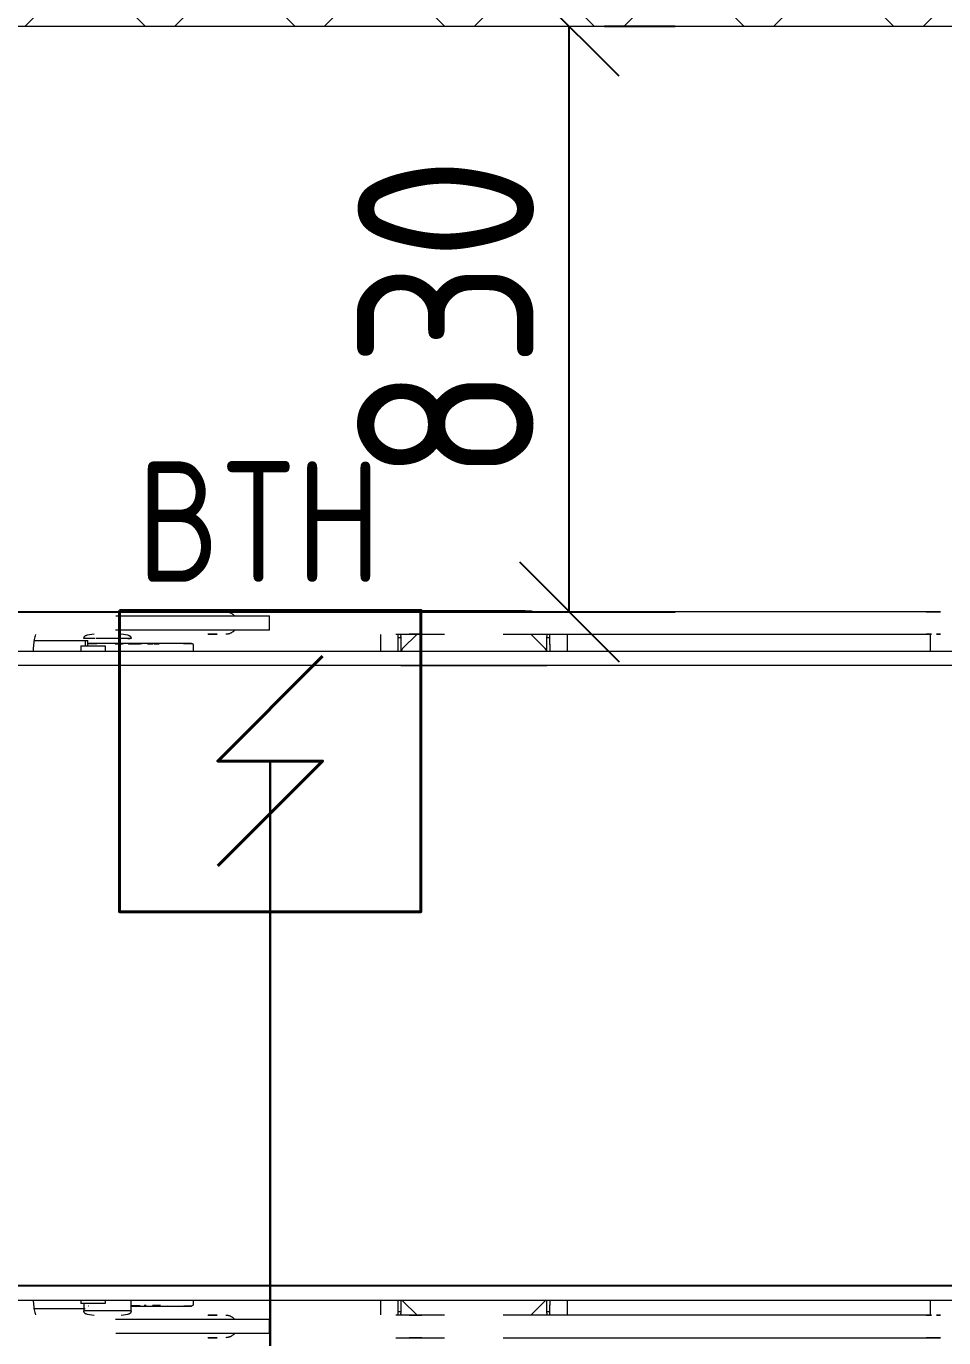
# Model space of a CAD drawing. Header units: millimetres. Extents: x -174154 to -170572, y -111302 to -109817.
# Drawn here: x -171694.66 to -171681.66, y -110593.23 to -110574.64 of the extents above; entities that cross this region are included whole.
import ezdxf

# ---------------------------------------------------------------- set-up
doc = ezdxf.new("R2010")
doc.units = ezdxf.units.MM
doc.set_wipeout_variables(frame=1)
doc.linetypes.add('ACAD_ISO02W100', pattern=[15, 12, -3])
doc.layers.get('Defpoints').update_dxf_attribs({"color": 70})
for name, color, linetype, lineweight in [('!Подложка', 252, 'ACAD_ISO02W100', 25), ('Кабель ПС', 20, 'ACAD_ISO02W100', 30), ('ПС', 1, 'Continuous', 50), ('Размеры', 7, 'Continuous', 9), ('Специальное оборудование', 7, 'Continuous', 18), ('Стены разрез', 7, 'Continuous', 40)]:
    doc.layers.add(name, color=color, linetype=linetype, lineweight=lineweight)
doc.styles.add('GOST Common', font='GOST Common.ttf', dxfattribs={"width": 0.9, "height": 250})
doc.styles.get("Standard").update_dxf_attribs({"font": 'GOST_A.TTF'})
doc.dimstyles.new('ADSK_Проверочный', dxfattribs={"dimscale": 304.8, "dimtxt": 251.428749, "dimasz": 0.463911, "dimexe": 0.492126, "dimexo": 0.492126, "dimgap": 0.164042, "dimtad": 1, "dimdec": 0, "dimdsep": 46, "dimtxsty": 'GOST Common', "dimblk1": 'OBLIQUE', "dimblk2": 'OBLIQUE', "dimsah": 1, "dimcen": 0.09, "dimazin": 0, "dimtfac": 1, "dimtdec": 4, "dimtix": 1, "dimtmove": 0, "dimatfit": 3, "dimfxl": 1, "dimtvp": 1, "dimtolj": 1, "dimtzin": 0, "dimarcsym": 2})

# ---------------------------------------------------------------- blocks, each defined once
blk = doc.blocks.new('*U11')
at = {"layer": 'ПС', "ltscale": 300, "insert": (138.9, 388.4), "char_height": 120, "width": 281.478, "attachment_point": 5, "bg_fill": 3, "box_fill_scale": 1, "bg_fill_color": 256, "bg_fill_transparency": 0}
blk.add_mtext('BTH', dxfattribs=at)
blk.add_wipeout([(0, 300), (300, 300), (300, 0), (0, 0)]).dxf.layer = 'ПС'
at = {"layer": 'ПС', "color": 1, "lineweight": 40}
blk.add_lwpolyline([(0, 300), (300, 300), (300, 0), (0, 0)], close=True, dxfattribs=at)
at = {"layer": 'ПС', "lineweight": 40, "ltscale": 100}
blk.add_lwpolyline([(202.1, 254.3), (97.9, 150), (202.1, 150), (97.9, 45.7)], dxfattribs=at)
blk = doc.blocks.new('Medical_All_ARJO_Enterprise-8000_Patient-Bed - Citadel-V15-В_АР_ПЭ_02 Этаж')
at = {"layer": 'Специальное оборудование'}
for p, q in [((-741.4, 514.5), (-761.7, 514.5)), ((-761.7, 514.5), (-741.4, 514.5)), ((-141.7, 514.5), (-741.4, 514.5)), ((-42.2, 514.5), (-58.5, 514.5)), ((-8.8, 514.5), (-26.9, 514.5)), ((-26.7, 514.5), (-8.8, 514.5)), ((189.2, 508.5), (189.2, 488.5)), ((189.3, 508.5), (239.3, 508.5)), ((239.3, 508.5), (407.2, 508.5)), ((271.4, 514.5), (263.7, 514.5)), ((263.7, 514.5), (276.9, 514.5)), ((276.3, 514.5), (271.4, 514.5)), ((239.3, 488.5), (189.3, 488.5)), ((407.6, 488.5), (239.3, 488.5)), ((-755.8, 482.5), (-761.7, 482.5)), ((-761.7, 482.5), (-755.9, 482.5)), ((-741.4, 482.5), (-748.9, 482.5)), ((-748.9, 482.5), (-741.4, 482.5)), ((-747.1, 460.8), (-747.1, 482.5)), ((-741.4, 482.5), (-141.7, 482.5)), ((-232.3, 475.3), (-232.3, 482.1)), ((-232.3, 472.4), (-232.3, 475.3)), ((-232.3, 463.2), (-232.3, 472.4)), ((-207.9, 482.1), (-207.9, 475.3)), ((-203.7, 477.3), (-207.9, 477.3)), ((-207.9, 475.3), (-207.9, 472.4)), ((-207.9, 472.4), (-207.9, 468)), ((-207.9, 462.1), (-207.9, 468.4)), ((-203.7, 479.6), (-203.7, 476.4)), ((-203.7, 476.8), (-203.7, 470.4)), ((-203.7, 470.4), (-203.7, 462.1)), ((-180.8, 482.5), (-201.2, 462.4)), ((-58.5, 482.5), (-42.2, 482.5)), ((-26.9, 482.5), (-8.8, 482.5)), ((-8.8, 482.5), (-26.7, 482.5)), ((0.6, 462.4), (-19.8, 482.5)), ((3.1, 476.4), (3.1, 479.6)), ((7.3, 477.3), (3.1, 477.3)), ((3.1, 470.4), (3.1, 476.8)), ((3.1, 462.1), (3.1, 470.4)), ((7.3, 475.3), (7.3, 482.1)), ((7.3, 472.4), (7.3, 475.3)), ((7.3, 463.2), (7.3, 472.4)), ((31.7, 482.1), (31.7, 475.3)), ((31.7, 475.3), (31.7, 472.4)), ((31.7, 472.4), (31.7, 463.2)), ((276.9, 482.5), (263.7, 482.5)), ((263.7, 482.5), (271.4, 482.5)), ((271.4, 482.5), (276.3, 482.5)), ((334.3, 468.8), (334.3, 468.8)), ((355.3, 468.8), (343.6, 468.8)), ((343.6, 468.8), (355.3, 468.8)), ((344.6, 469.7), (344.6, 468.8)), ((346.1, 469.7), (348.9, 469.7)), ((355.3, 468.8), (355.3, 468.8)), ((372.5, 469.7), (355.8, 469.7)), ((372.5, 469.7), (356.1, 469.7)), ((366.6, 468.8), (364.3, 468.8)), ((364.3, 468.8), (366.6, 468.8)), ((366.8, 468.8), (364.6, 468.8)), ((364.6, 468.8), (366.8, 468.8)), ((372.5, 469.7), (375.4, 469.7)), ((372.5, 469.7), (385.8, 469.7)), ((385.8, 469.7), (372.5, 469.7)), ((372.5, 469.7), (385.9, 469.7)), ((385.9, 469.7), (372.5, 469.7)), ((385.9, 468.8), (372.5, 468.8)), ((385.9, 468.8), (372.5, 468.8)), ((385.4, 476.4), (385.4, 461)), ((385.4, 476.4), (389.4, 476.4)), ((399.7, 482.5), (389.9, 481.4)), ((389.9, 476.4), (402.1, 476.4)), ((402.1, 476.4), (418.9, 476.4)), ((418.9, 476.4), (452.4, 476.4)), ((422.1, 466), (439.7, 466)), ((422.1, 461), (422.1, 466)), ((447.9, 481.4), (438, 482.5)), ((439.7, 466), (456.7, 466)), ((445.2, 469.7), (445.3, 469.7)), ((450.4, 473.8), (494.9, 473.8)), ((452.4, 466), (452.4, 476.4)), ((456.8, 461), (456.8, 466)), ((494.9, 473.8), (500.1, 473.8)), ((500.1, 473.8), (522.9, 473.8)), ((523.2, 472.4), (522.6, 475.3)), ((7.5, 461.2), (-1116, 461.2)), ((-232.3, 461), (-232.3, 463.2)), ((-201.2, 462.4), (-202.4, 461)), ((785.8, 461.2), (1.7, 461.2)), ((7.3, 461.2), (7.3, 463.2)), ((31.7, 463.2), (31.7, 461)), ((524.1, 460.8), (524.1, 463.2)), ((-1116, 441.7), (7.5, 441.7)), ((-88.8, 440.1), (-1048, 440.1)), ((-207.9, 440), (-207.9, 442)), ((-203.7, 442), (-203.7, 440)), ((1.7, 441.7), (785.8, 441.7)), ((3.1, 440), (3.1, 441.6)), ((7.3, 441.6), (7.3, 440)), ((729, 440.1), (42.3, 440.1)), ((306.5, 442), (306.5, 439.8)), ((385.4, 442), (385.4, 439.8)), ((422.1, 439.8), (422.1, 442)), ((456.8, 439.8), (456.8, 442)), ((7.5, -438.8), (-1116, -438.8)), ((-1048, -438.1), (-88.8, -438.1)), ((3.1, -438.4), (-203.7, -438.4)), ((785.8, -438.8), (1.7, -438.8)), ((42.3, -438.1), (729, -438.1)), ((306.5, -437.8), (306.5, -439)), ((422.1, -439), (422.1, -437.8)), ((456.8, -439), (456.8, -437.8)), ((-1116, -458.3), (7.5, -458.3)), ((-747.1, -482.5), (-747.1, -458)), ((-232.3, -463.2), (-232.3, -457.9)), ((-232.3, -472.4), (-232.3, -463.2)), ((-207.9, -468.4), (-207.9, -458.1)), ((-203.7, -458.1), (-203.7, -470.4)), ((-201.2, -462.4), (-180.8, -482.5)), ((-19.8, -482.5), (0.6, -462.4)), ((1.7, -458.3), (785.8, -458.3)), ((3.1, -470.4), (3.1, -458.3)), ((7.3, -463.2), (7.3, -458.3)), ((7.3, -472.4), (7.3, -463.2)), ((31.7, -458), (31.7, -463.2)), ((31.7, -463.2), (31.7, -472.4)), ((422.1, -466), (422.1, -458)), ((456.8, -466), (456.8, -458)), ((524.1, -463.2), (524.1, -457.8)), ((-755.9, -482.5), (-761.7, -482.5)), ((-761.7, -482.5), (-755.8, -482.5)), ((-741.4, -482.5), (-748.9, -482.5)), ((-748.9, -482.5), (-741.4, -482.5)), ((-141.7, -482.5), (-741.4, -482.5)), ((-232.3, -475.3), (-232.3, -472.4)), ((-232.3, -482.1), (-232.3, -475.3)), ((-207.9, -468), (-207.9, -472.4)), ((-207.9, -472.4), (-207.9, -475.3)), ((-207.9, -475.3), (-207.9, -482.1)), ((-207.9, -477.3), (-203.7, -477.3)), ((-203.7, -470.4), (-203.7, -476.8)), ((-203.7, -476.4), (-203.7, -479.6)), ((-42.2, -482.5), (-58.5, -482.5)), ((-8.8, -482.5), (-26.9, -482.5)), ((-26.7, -482.5), (-8.8, -482.5)), ((3.1, -476.8), (3.1, -470.4)), ((3.1, -479.6), (3.1, -476.4)), ((3.1, -477.3), (7.3, -477.3)), ((7.3, -475.3), (7.3, -472.4)), ((7.3, -482.1), (7.3, -475.3)), ((31.7, -472.4), (31.7, -475.3)), ((31.7, -475.3), (31.7, -482.1)), ((271.4, -482.5), (263.7, -482.5)), ((263.7, -482.5), (276.9, -482.5)), ((276.3, -482.5), (271.4, -482.5)), ((334.4, -468.8), (334.4, -468.8)), ((344.6, -468.8), (344.6, -469.7)), ((353, -468.8), (345.8, -468.8)), ((345.8, -468.8), (353, -468.8)), ((352.4, -468.8), (345.9, -468.8)), ((345.9, -468.8), (352.4, -468.8)), ((349.6, -469.7), (346.9, -469.7)), ((362.4, -468.8), (354.7, -468.8)), ((362.2, -468.8), (356.1, -468.8)), ((372.5, -469.7), (369.6, -469.7)), ((389, -468.8), (372.5, -468.8)), ((389.3, -468.8), (372.5, -468.8)), ((372.5, -469.7), (372.5, -469.7)), ((389, -469.7), (372.5, -469.7)), ((372.5, -469.7), (372.5, -469.7)), ((389.8, -469.7), (372.5, -469.7)), ((385.4, -476.5), (418.9, -476.5)), ((389.9, -476.5), (386.6, -476.5)), ((389.9, -481.4), (399.7, -482.5)), ((398.9, -469.7), (396.2, -469.7)), ((397.8, -468.8), (408.2, -468.8)), ((408.2, -468.8), (397.8, -468.8)), ((398.1, -468.8), (398.1, -468.8)), ((400.5, -469.7), (400.5, -468.8)), ((418.9, -476.5), (435.6, -476.5)), ((439.7, -466), (422.1, -466)), ((423.3, -468.8), (423.3, -468.8)), ((436.7, -476.5), (452.4, -476.5)), ((438, -482.5), (447.9, -481.4)), ((456.8, -466), (439.7, -466)), ((446.8, -466), (446.8, -473.8)), ((450.1, -473.8), (446.8, -473.8)), ((450.4, -473.8), (450.4, -466)), ((494.9, -473.8), (450.4, -473.8)), ((500.1, -473.8), (494.9, -473.8)), ((522.9, -473.8), (500.1, -473.8)), ((522.6, -475.3), (523.2, -472.4)), ((189.2, -488.5), (189.2, -508.5)), ((189.3, -488.5), (239.3, -488.5)), ((239.3, -488.5), (407.6, -488.5)), ((-741.4, -514.5), (-761.7, -514.5)), ((-761.7, -514.5), (-741.4, -514.5)), ((-741.4, -514.5), (-141.7, -514.5)), ((-177.6, -516), (-180.3, -516)), ((-172.9, -516), (-177.6, -516)), ((-172.9, -514.8), (-172.9, -516)), ((-172.9, -516), (-27.7, -516)), ((-58.5, -514.5), (-42.2, -514.5)), ((-27.7, -516), (-27.7, -514.8)), ((-23.1, -516), (-27.7, -516)), ((-26.9, -514.5), (-8.8, -514.5)), ((-8.8, -514.5), (-26.7, -514.5)), ((-20.3, -516), (-23.1, -516)), ((239.3, -508.5), (189.3, -508.5)), ((407.2, -508.5), (239.3, -508.5)), ((276.9, -514.5), (263.7, -514.5)), ((263.7, -514.5), (271.4, -514.5)), ((271.4, -514.5), (276.3, -514.5))]:
    blk.add_line(p, q, dxfattribs=at)
at = {"layer": 'Специальное оборудование', "flags": 128}
for points in [[(10.5, 514.5), (7.3, 514.5), (4.1, 514.5), (0.9, 514.5), (-2.2, 514.5), (-5.3, 514.5), (-8.4, 514.5), (-11.5, 514.5), (-14.5, 514.5), (-17.5, 514.5), (-20.4, 514.5), (-23.3, 514.5), (-26.1, 514.5), (-28.8, 514.5), (-31.5, 514.5), (-34.1, 514.5), (-36.6, 514.5), (-39, 514.5), (-41.3, 514.5), (-42.2, 514.5)], [(238.8, 508.4), (239.2, 508.9), (239.6, 509.4), (240.1, 509.8), (240.5, 510.3), (241, 510.7), (241.5, 511.1), (242, 511.5), (242.5, 511.8), (243.1, 512.2), (243.6, 512.5), (244.2, 512.8), (244.8, 513.1), (245.4, 513.3), (246, 513.5), (246.6, 513.7), (247.2, 513.9), (247.8, 514.1), (248.4, 514.2), (249.1, 514.3), (249.7, 514.4), (250.4, 514.4), (251, 514.5), (251.3, 514.5)], [(251.3, 482.5), (250.7, 482.5), (250.1, 482.5), (249.4, 482.6), (248.8, 482.7), (248.2, 482.8), (247.5, 482.9), (246.9, 483.1), (246.3, 483.3), (245.7, 483.5), (245.1, 483.7), (244.5, 484), (243.9, 484.3), (243.4, 484.6), (242.8, 484.9), (242.3, 485.3), (241.8, 485.6), (241.3, 486), (240.8, 486.4), (240.3, 486.9), (239.9, 487.3), (239.4, 487.8), (239, 488.3)], [(-42.2, 482.5), (-39.8, 482.5), (-37.4, 482.5), (-34.9, 482.5), (-32.4, 482.5), (-29.7, 482.5), (-27, 482.5), (-24.3, 482.5), (-21.4, 482.5), (-18.5, 482.5), (-15.6, 482.5), (-12.6, 482.5), (-9.5, 482.5), (-6.4, 482.5), (-3.3, 482.5), (-0.2, 482.5), (3, 482.5), (6.2, 482.5), (9.4, 482.5), (10.5, 482.5)], [(297.5, 461), (297.5, 462.4), (297.6, 465.4), (297.7, 467.8)], [(297.7, 467.8), (297.7, 467.9), (297.8, 468), (297.8, 468.1), (297.8, 468.2), (297.8, 468.2), (297.8, 468.3), (297.9, 468.4), (297.9, 468.5), (297.9, 468.5), (298, 468.6), (298, 468.7), (298, 468.8), (298.1, 468.8), (298.1, 468.9), (298.2, 468.9), (298.2, 469), (298.3, 469.1), (298.3, 469.1), (298.4, 469.2), (298.5, 469.2), (298.5, 469.3), (298.6, 469.3), (298.6, 469.4), (298.7, 469.4), (298.8, 469.5), (298.9, 469.5), (298.9, 469.5), (299, 469.6), (299.1, 469.6), (299.2, 469.6), (299.2, 469.6), (299.3, 469.7), (299.4, 469.7), (299.5, 469.7), (299.5, 469.7), (299.6, 469.7), (299.7, 469.7), (299.7, 469.7)], [(372.5, 469.7), (369.6, 469.7), (366.7, 469.7), (363.8, 469.7), (360.9, 469.7), (358.1, 469.7), (355.2, 469.7), (352.4, 469.7), (349.6, 469.7), (346.9, 469.7), (344.2, 469.7), (341.5, 469.7), (338.9, 469.7), (336.4, 469.7), (333.9, 469.7), (331.4, 469.7), (329.1, 469.7), (326.8, 469.7), (324.5, 469.7), (322.4, 469.7), (320.3, 469.7), (318.3, 469.7), (316.4, 469.7), (314.6, 469.7), (312.9, 469.7), (311.3, 469.7), (309.8, 469.7), (308.3, 469.7), (307, 469.7), (305.8, 469.7), (304.7, 469.7), (303.7, 469.7), (302.8, 469.7), (302, 469.7), (301.3, 469.7), (300.8, 469.7), (300.4, 469.7), (300, 469.7), (299.8, 469.7), (299.7, 469.7), (299.7, 469.7)], [(299.7, 469.7), (299.8, 469.7), (300, 469.7), (300.3, 469.7), (300.7, 469.7), (301.2, 469.7), (301.8, 469.7), (302.6, 469.7), (303.4, 469.7), (304.4, 469.7), (305.5, 469.7), (306.7, 469.7), (308, 469.7), (309.4, 469.7), (310.9, 469.7)], [(384.9, 469.7), (382, 469.7), (379.1, 469.7), (376.2, 469.7), (373.3, 469.7), (372.5, 469.7)], [(385.4, 476.4), (385.4, 476.6), (385.4, 476.8), (385.4, 477), (385.5, 477.2), (385.5, 477.4), (385.5, 477.6), (385.6, 477.8), (385.6, 478), (385.7, 478.2), (385.8, 478.4), (385.9, 478.5), (386, 478.7), (386.1, 478.9), (386.2, 479.1), (386.3, 479.2), (386.4, 479.4), (386.5, 479.6), (386.6, 479.7), (386.8, 479.9), (386.9, 480), (387.1, 480.1), (387.2, 480.3), (387.4, 480.4), (387.5, 480.5), (387.7, 480.6), (387.9, 480.7), (388, 480.8), (388.2, 480.9), (388.4, 481), (388.6, 481.1), (388.8, 481.1), (389, 481.2), (389.2, 481.2), (389.3, 481.3), (389.5, 481.3)], [(389.5, 481.3), (389.7, 481.4), (389.9, 481.4)], [(445.4, 469.7), (445.5, 469.7), (445.6, 469.7)], [(447.9, 481.4), (448.1, 481.4), (448.3, 481.3), (448.5, 481.3), (448.7, 481.2), (448.8, 481.2), (449, 481.1), (449.2, 481), (449.4, 481), (449.6, 480.9), (449.8, 480.8), (449.9, 480.7), (450.1, 480.6), (450.3, 480.5), (450.4, 480.3), (450.6, 480.2), (450.7, 480.1), (450.9, 479.9), (451, 479.8), (451.1, 479.6), (451.3, 479.5), (451.4, 479.3), (451.5, 479.2), (451.6, 479), (451.7, 478.8), (451.8, 478.6), (451.9, 478.5), (452, 478.3), (452, 478.1), (452.1, 477.9), (452.2, 477.7), (452.2, 477.5), (452.2, 477.3), (452.3, 477.1), (452.3, 476.9), (452.3, 476.7), (452.3, 476.5), (452.3, 476.4)], [(42.3, 440.1), (27.8, 440.1), (13.1, 440.1), (-1.7, 440.1), (-16.7, 440.1), (-31.9, 440.1), (-47.1, 440.1), (-62.3, 440.1), (-77.7, 440.1), (-88.8, 440.1)], [(-88.8, -438.1), (-73.5, -438.1), (-58.2, -438.1), (-42.9, -438.1), (-27.7, -438.1), (-12.6, -438.1), (2.3, -438.1), (17.2, -438.1), (31.8, -438.1), (42.3, -438.1)], [(-203.5, -458.9), (-202.6, -460.7), (-201.2, -462.4)], [(0.6, -462.4), (2, -460.7), (2.8, -458.9)], [(297.7, -467.8), (297.6, -464.9), (297.5, -461.9), (297.6, -458.9)], [(10.5, -482.5), (7.3, -482.5), (4.1, -482.5), (0.9, -482.5), (-2.2, -482.5), (-5.3, -482.5), (-8.4, -482.5), (-11.5, -482.5), (-14.5, -482.5), (-17.5, -482.5), (-20.4, -482.5), (-23.3, -482.5), (-26.1, -482.5), (-28.8, -482.5), (-31.5, -482.5), (-34.1, -482.5), (-36.6, -482.5), (-39, -482.5), (-41.3, -482.5), (-42.2, -482.5)], [(238.8, -488.5), (239.2, -488), (239.6, -487.6), (240.1, -487.1), (240.5, -486.7), (241, -486.2), (241.5, -485.8), (242, -485.4), (242.5, -485.1), (243.1, -484.7), (243.6, -484.4), (244.2, -484.1), (244.8, -483.9), (245.4, -483.6), (246, -483.4), (246.6, -483.2), (247.2, -483), (247.8, -482.8), (248.4, -482.7), (249.1, -482.6), (249.7, -482.5), (250.4, -482.5), (251, -482.5), (251.3, -482.5)], [(299.7, -469.7), (299.7, -469.7), (299.6, -469.7), (299.5, -469.7), (299.4, -469.7), (299.3, -469.7), (299.3, -469.6), (299.2, -469.6), (299.1, -469.6), (299, -469.6), (299, -469.5), (298.9, -469.5), (298.8, -469.5), (298.7, -469.4), (298.7, -469.4), (298.6, -469.3), (298.5, -469.3), (298.5, -469.3), (298.4, -469.2), (298.4, -469.1), (298.3, -469.1), (298.2, -469), (298.2, -469), (298.1, -468.9), (298.1, -468.8), (298.1, -468.8), (298, -468.7), (298, -468.6), (297.9, -468.6), (297.9, -468.5), (297.9, -468.4), (297.8, -468.3), (297.8, -468.3), (297.8, -468.2), (297.8, -468.1), (297.8, -468), (297.8, -468), (297.7, -467.9), (297.7, -467.8)], [(311.3, -469.7), (309.8, -469.7), (308.3, -469.7), (307, -469.7), (305.8, -469.7), (304.7, -469.7), (303.7, -469.7), (302.8, -469.7), (302, -469.7), (301.3, -469.7), (300.8, -469.7), (300.4, -469.7), (300, -469.7), (299.8, -469.7), (299.7, -469.7), (299.7, -469.7)], [(299.7, -469.7), (299.8, -469.7), (300, -469.7), (300.3, -469.7), (300.7, -469.7), (301.2, -469.7), (301.8, -469.7), (302.6, -469.7), (303.4, -469.7), (304.4, -469.7), (305.5, -469.7), (306.7, -469.7), (308, -469.7), (309.4, -469.7), (310.9, -469.7), (312.4, -469.7), (314.1, -469.7), (315.9, -469.7), (317.8, -469.7), (319.8, -469.7), (321.8, -469.7), (323.9, -469.7), (326.1, -469.7), (328.4, -469.7), (330.8, -469.7), (333.2, -469.7), (335.7, -469.7), (338.2, -469.7), (340.8, -469.7), (343.5, -469.7), (346.1, -469.7), (348.9, -469.7), (351.7, -469.7), (354.5, -469.7), (357.3, -469.7), (360.2, -469.7), (363, -469.7), (365.9, -469.7), (368.8, -469.7), (371.7, -469.7), (372.5, -469.7)], [(372.5, -469.7), (375.4, -469.7), (378.3, -469.7), (381.2, -469.7), (384.1, -469.7), (387, -469.7), (389.8, -469.7), (392.6, -469.7), (395.4, -469.7), (398.2, -469.7), (400.9, -469.7), (403.5, -469.7), (406.1, -469.7), (408.7, -469.7), (411.2, -469.7), (413.6, -469.7), (416, -469.7), (418.3, -469.7), (420.5, -469.7), (422.7, -469.7), (424.7, -469.7), (426.7, -469.7), (428.6, -469.7), (430.4, -469.7), (432.2, -469.7), (433.8, -469.7), (435.3, -469.7), (436.7, -469.7), (438, -469.7), (439.3, -469.7), (440.4, -469.7), (441.4, -469.7), (442.3, -469.7), (443, -469.7), (443.7, -469.7), (444.3, -469.7), (444.7, -469.7), (445, -469.7), (445.2, -469.7), (445.3, -469.7), (445.3, -469.7)], [(389.9, -481.4), (389.7, -481.4), (389.5, -481.3), (389.3, -481.3), (389.1, -481.2), (388.9, -481.2), (388.7, -481.1), (388.5, -481), (388.4, -481), (388.2, -480.9), (388, -480.8), (387.8, -480.7), (387.7, -480.6), (387.5, -480.5), (387.3, -480.3), (387.2, -480.2), (387, -480.1), (386.9, -479.9), (386.7, -479.8), (386.6, -479.6), (386.5, -479.5), (386.4, -479.3), (386.3, -479.2), (386.1, -479), (386, -478.8), (386, -478.6), (385.9, -478.5), (385.8, -478.3), (385.7, -478.1), (385.7, -477.9), (385.6, -477.7), (385.6, -477.5), (385.5, -477.3), (385.5, -477.1), (385.5, -476.9), (385.4, -476.7), (385.4, -476.5), (385.4, -476.5)], [(445.3, -469.7), (445.3, -469.7), (445.1, -469.7), (444.8, -469.7), (444.4, -469.7), (443.9, -469.7), (443.2, -469.7), (442.5, -469.7), (441.6, -469.7), (440.6, -469.7), (439.6, -469.7), (438.4, -469.7), (437.1, -469.7), (435.7, -469.7), (434.2, -469.7)], [(446.8, -469.1), (446.7, -469.1), (446.7, -469.2), (446.6, -469.2), (446.5, -469.3), (446.5, -469.3), (446.4, -469.4), (446.3, -469.4), (446.3, -469.5), (446.2, -469.5), (446.1, -469.5), (446, -469.6), (446, -469.6), (445.9, -469.6), (445.8, -469.6), (445.7, -469.7), (445.7, -469.7), (445.6, -469.7), (445.5, -469.7), (445.4, -469.7), (445.3, -469.7), (445.3, -469.7)], [(452.4, -476.5), (452.4, -476.7), (452.3, -476.9), (452.3, -477.1), (452.3, -477.3), (452.2, -477.5), (452.2, -477.7), (452.1, -477.9), (452.1, -478.1), (452, -478.2), (451.9, -478.4), (451.8, -478.6), (451.8, -478.8), (451.7, -479), (451.5, -479.1), (451.4, -479.3), (451.3, -479.5), (451.2, -479.6), (451.1, -479.8), (450.9, -479.9), (450.8, -480.1), (450.6, -480.2), (450.5, -480.3), (450.3, -480.4), (450.2, -480.6), (450, -480.7), (449.8, -480.8), (449.6, -480.9), (449.5, -480.9), (449.3, -481), (449.1, -481.1), (448.9, -481.2), (448.7, -481.2), (448.5, -481.3), (448.3, -481.3), (448.1, -481.3), (447.9, -481.4), (447.9, -481.4)], [(-180.3, -516), (-181.7, -515.7), (-183, -515.1)], [(-42.2, -514.5), (-39.8, -514.5), (-37.4, -514.5), (-34.9, -514.5), (-32.4, -514.5), (-29.7, -514.5), (-27, -514.5), (-24.3, -514.5), (-21.4, -514.5), (-18.5, -514.5), (-15.6, -514.5), (-12.6, -514.5), (-9.5, -514.5), (-6.4, -514.5), (-3.3, -514.5), (-0.2, -514.5), (3, -514.5), (6.2, -514.5), (9.4, -514.5), (10.5, -514.5)], [(-17.6, -515.1), (-18.9, -515.7), (-20.3, -516)], [(251.3, -514.5), (250.7, -514.4), (250.1, -514.4), (249.4, -514.3), (248.8, -514.3), (248.2, -514.1), (247.5, -514), (246.9, -513.8), (246.3, -513.6), (245.7, -513.4), (245.1, -513.2), (244.5, -512.9), (243.9, -512.6), (243.4, -512.3), (242.8, -512), (242.3, -511.7), (241.8, -511.3), (241.3, -510.9), (240.8, -510.5), (240.3, -510.1), (239.9, -509.6), (239.4, -509.1), (239, -508.7)]]:
    blk.add_lwpolyline(points, dxfattribs=at)
at = {"layer": 'Специальное оборудование'}
blk.add_arc((419.6, -434.1), 18, 191.9312, 195.7235, dxfattribs=at)
for centre, major_axis, start_param, end_param in [((510.7, 455.4), (0, 40), 5.231762, 5.442046), ((517.2, 462.5), (0, 20), 4.748168, 5.231762), ((517.2, -462.5), (0, 20), 4.193016, 4.67661), ((510.7, -455.4), (0, 40), 3.982732, 4.193016)]:
    blk.add_ellipse(centre, major_axis=major_axis, ratio=0.34202, start_param=start_param, end_param=end_param, dxfattribs=at)
for points in [[(-203.7, 479.6), (-203.7, 480.3), (-203.7, 480.9), (-203.6, 481.6)], [(2.9, 481.6), (3, 480.9), (3.1, 480.3), (3.1, 479.6)], [(-203.6, -481.6), (-203.7, -480.9), (-203.7, -480.3), (-203.7, -479.6)], [(3.1, -479.6), (3.1, -480.3), (3, -480.9), (2.9, -481.6)]]:
    blk.add_open_spline(points, degree=3, dxfattribs=at)
blk = doc.blocks.new('_Oblique')
at = {"color": 0, "linetype": 'ByBlock', "lineweight": -2}
blk.add_line((-0.5, -0.5), (0.5, 0.5), dxfattribs=at)
blk = doc.blocks.new('*D521')
at = {"layer": 'Defpoints', "color": 0, "transparency": 16777216}
for p in [(6420.1, 5014.8), (6520.1, 5014.8), (5450.7, 4184.8)]:
    blk.add_point(p, dxfattribs=at)
at = {"layer": 'Размеры', "color": 0, "lineweight": -2, "transparency": 16777216}
for p, q in [((6520.1, 4184.8), (6520.1, 5014.8)), ((6570.1, 5014.8), (6670.1, 5014.8)), ((5600.7, 4184.8), (6670.1, 4184.8))]:
    blk.add_line(p, q, dxfattribs=at)
at = {"layer": 'Размеры', "color": 0, "lineweight": -2, "transparency": 16777216, "xscale": 141.4, "yscale": 141.4, "zscale": 141.4}
for p, rotation in [((6520.1, 5014.8), 90), ((6520.1, 4184.8), 270)]:
    blk.add_blockref('_Oblique', p, dxfattribs=dict(at, rotation=rotation))
at = {"layer": 'Размеры', "color": 0, "lineweight": 20, "transparency": 16777216, "insert": (6345.1, 4599.8), "char_height": 250, "width": 567.632, "attachment_point": 5, "rotation": 90, "style": 'GOST Common'}
blk.add_mtext('\\A1;830', dxfattribs=at)
blk = doc.blocks.new('A$C02fe7d8c')
at = {"layer": 'Стены разрез', "lineweight": 20, "true_color": 0x636466}
h = blk.add_hatch(dxfattribs=at)
h.set_pattern_fill('FP_1', color=251, style=0, pattern_type=2)
h.set_pattern_definition([(45, (30280, 12305), (-106.066, 106.066), []), (135, (30280, 12305), (-106.066, -106.066), [])])
h.paths.add_polyline_path([(7730, 5014.8), (7730, 5139.8), (5526, 5139.8), (5526, 5014.8), (6129.8, 5014.8)])
h.paths.add_polyline_path([(4526, 5014.8), (4526, 5139.8), (4226, 5139.8), (4226, 5014.8)])
at = {"layer": 'Стены разрез', "color": 251, "lineweight": 20, "true_color": 0x636466}
blk.add_line((5526, 5014.8), (7730, 5014.8), dxfattribs=at)
at = {"layer": 'Специальное оборудование', "color": 251, "lineweight": 20, "true_color": 0x636466, "rotation": 180}
blk.add_blockref('Medical_All_ARJO_Enterprise-8000_Patient-Bed - Citadel-V15-В_АР_ПЭ_02 Этаж', (6284.6, 3670.4), dxfattribs=at)
at = {"layer": 'Размеры', "color": 251, "lineweight": 20, "true_color": 0x636466}
dim = blk.add_linear_dim(base=(6520.1, 5014.8), p1=(5450.7, 4184.8), p2=(6420.1, 5014.8), angle=90, dimstyle='ADSK_Проверочный', override={"dimpost": '<>', "dimfxl": 1276.193847}, dxfattribs=at)
dim.commit()
dim.dimension.update_dxf_attribs({"geometry": '*D521', "text_midpoint": (6345.1, 4599.8)})

msp = doc.modelspace()

# ---------------------------------------------------------------- block references
at = {"layer": 'ПС', "color": 0, "xscale": 0.01424277820484836, "yscale": 0.01424277820484836, "zscale": 0.01424277820484836}
msp.add_blockref('*U11', (-171693.34, -110587.192), dxfattribs=at)

# ---------------------------------------------------------------- next in the draw order: linework, layer by layer
at = {"layer": 'Кабель ПС'}
msp.add_lwpolyline([(-171691.204, -110585.055), (-171691.204, -110613.284)], dxfattribs=at)

# ---------------------------------------------------------------- next in the draw order: block references
at = {"layer": '!Подложка', "ltscale": 20, "xscale": 0.01, "yscale": 0.01, "zscale": 0.01}
msp.add_blockref('A$C02fe7d8c', (-171752.166, -110624.788), dxfattribs=at)

doc.saveas('drawing.dxf')
